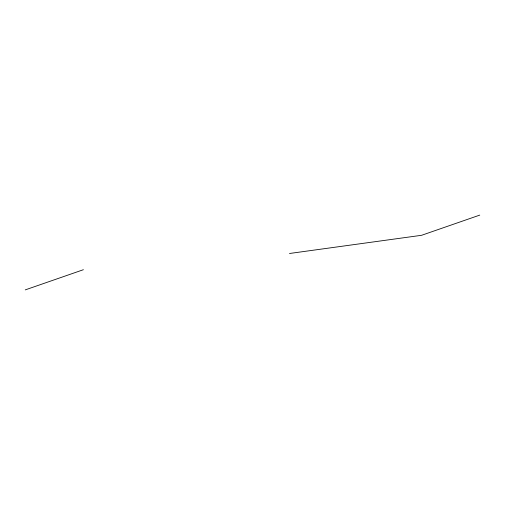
<?xml version="1.0" encoding="UTF-8"?>
<svg xmlns="http://www.w3.org/2000/svg" width="505" height="505" viewBox="0 0 505 505"><rect width="100%" height="100%" fill="white"/><g stroke="black" fill="none" stroke-linecap="round" stroke-linejoin="round"><path stroke-width="0.76" d="M25.25 289.889L83.401 269.708M479.75 215.111L421.599 235.292L289.479 253.491"/></g></svg>
